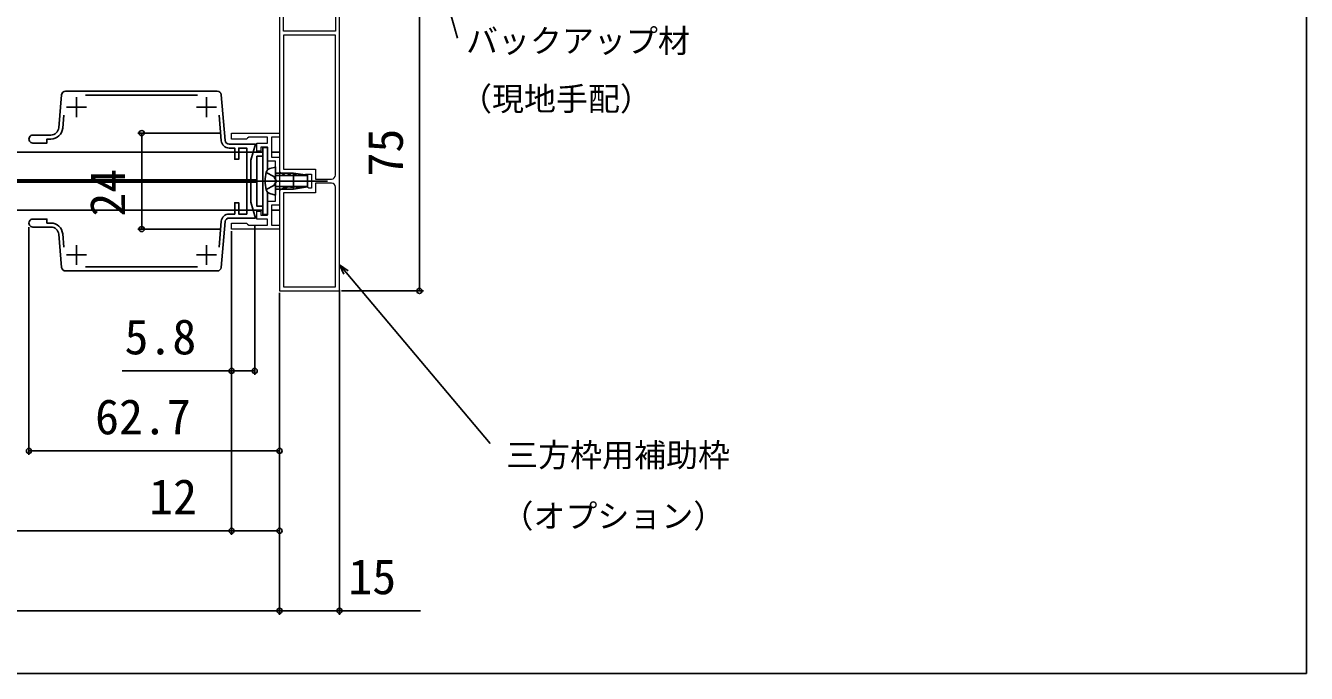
# Model space of a CAD drawing. Units: millimetres, scale not verified. Extents: x -525 to 525, y -803 to 799.
# Drawn here: x 204.6 to 525, y -802.8 to -640.8 of the extents above; entities that cross this region are included whole.
import ezdxf
from ezdxf.enums import TextEntityAlignment as Align

# ---------------------------------------------------------------- set-up
doc = ezdxf.new("R2010")
doc.units = ezdxf.units.MM
doc.header["$LTSCALE"] = 4
doc.layers.add('0-2_YKK_11', color=7, linetype='Continuous', lineweight=18)
for name, color, linetype in [('0-3_YKK_11E', 7, 'Continuous'), ('0-4_YKK_12', 2, 'Continuous'), ('0-5_YKK_13', 4, 'Continuous'), ('0-6_YKK_D', 6, 'Continuous'), ('0-7_YKK_ZWAK', 7, 'Continuous')]:
    doc.layers.add(name, color=color, linetype=linetype)
doc.styles.add('ＭＳ ゴシック', font='')
doc.styles.get('ＭＳ ゴシック').set_extended_font_data('MS Gothic')

msp = doc.modelspace()

# ---------------------------------------------------------------- linework, layer by layer
at = {"layer": '0-2_YKK_11'}
msp.add_line((282.106, -706.144), (282.106, -681.144), dxfattribs=at)
for points in [[(268.106, -633.144), (268.106, -677.317), (269.539, -678.144), (270.019, -678.144), (270.263, -678.019), (270.75, -678.019), (270.994, -678.144), (271.419, -678.144), (271.663, -678.019), (272.15, -678.019), (272.394, -678.144), (272.819, -678.144), (273.063, -678.019), (273.55, -678.019), (273.794, -678.144), (274.219, -678.144), (274.463, -678.019), (274.706, -677.894), (276.106, -677.894), (276.106, -681.394), (275.406, -681.394), (275.163, -681.269), (274.919, -681.144), (274.494, -681.144), (274.25, -681.269), (273.763, -681.269), (273.519, -681.144), (273.094, -681.144), (272.85, -681.269), (272.363, -681.269)], [(282.106, -634.144), (282.106, -642.144), (269.106, -642.144), (269.106, -634.144)], [(283.106, -707.144), (283.106, -633.144)], [(282.106, -678.144), (282.106, -643.144), (269.106, -643.144), (269.106, -676.694), (277.106, -676.694), (277.106, -679.144), (281.106, -679.144)], [(272.363, -681.269), (272.119, -681.144), (271.694, -681.144), (271.45, -681.269), (270.963, -681.269), (270.719, -681.144), (270.294, -681.144), (270.05, -681.269), (269.806, -681.394), (269.106, -681.394), (268.106, -681.971), (268.106, -707.144), (283.106, -707.144)], [(281.106, -680.144), (277.106, -680.144), (277.106, -682.594), (269.106, -682.594), (269.106, -706.144), (282.106, -706.144)]]:
    msp.add_lwpolyline(points, dxfattribs=at)
msp.add_lwpolyline([(256.106, -667.642), (268.106, -667.642), (268.106, -668.642), (266.106, -668.642), (266.106, -673.642), (268.106, -673.642), (268.106, -685.642), (266.106, -685.642), (266.106, -690.642), (268.106, -690.642), (268.106, -691.642), (256.106, -691.642), (256.106, -690.142), (259.806, -690.142), (260.102, -690.392), (260.398, -690.642), (265.106, -690.642), (265.106, -689.142), (262.406, -689.142), (262.406, -687.142), (263.406, -687.142), (263.406, -688.142), (265.106, -688.142), (265.106, -684.642), (267.106, -684.642), (267.106, -674.642), (265.106, -674.642), (265.106, -671.142), (263.406, -671.142), (263.406, -672.142), (262.406, -672.142), (262.406, -670.142), (265.106, -670.142), (265.106, -668.642), (260.398, -668.642), (260.102, -668.892), (259.806, -669.142), (256.106, -669.142)], close=True, dxfattribs=at)
for centre, start, end in [((281.106, -678.144), 270.00001, 359.99999), ((281.106, -681.144), 0.00001, 89.99999)]:
    msp.add_arc(centre, 1, start, end, dxfattribs=at)
at = {"layer": '0-3_YKK_11E'}
for p, q in [((213.589, -658.055), (212.866, -666.316)), ((252.531, -657.142), (214.585, -657.142)), ((217.306, -663.642), (217.306, -658.642)), ((219.534, -658.142), (247.579, -658.142)), ((249.806, -663.642), (249.806, -658.642)), ((253.527, -658.055), (254.527, -669.479)), ((213.862, -666.403), (214.148, -663.134)), ((219.806, -661.142), (214.806, -661.142)), ((252.306, -661.142), (247.306, -661.142)), ((252.967, -663.13), (253.53, -669.566)), ((210.874, -668.142), (206.406, -668.142)), ((210.874, -691.142), (206.406, -691.142)), ((253.53, -689.718), (252.967, -696.153)), ((254.527, -689.805), (253.527, -701.229)), ((213.589, -701.229), (212.866, -692.968)), ((213.862, -692.88), (214.148, -696.149)), ((219.806, -698.142), (214.806, -698.142)), ((217.306, -700.642), (217.306, -695.642)), ((252.306, -698.142), (247.306, -698.142)), ((249.806, -700.642), (249.806, -695.642)), ((247.579, -701.142), (219.534, -701.142)), ((252.531, -702.142), (214.585, -702.142))]:
    msp.add_line(p, q, dxfattribs=at)
for points in [[(206.406, -670.142), (209.906, -670.142), (209.906, -669.142), (210.874, -669.142)], [(255.523, -670.392), (262.072, -670.392), (260.906, -674.392), (260.906, -684.892), (262.072, -688.892), (255.523, -688.892)], [(255.523, -671.392), (256.906, -671.392), (256.906, -674.192), (257.906, -674.192), (257.906, -671.392), (259.906, -671.392), (259.906, -687.892), (257.906, -687.892), (257.906, -685.092), (256.906, -685.092), (256.906, -687.892), (255.523, -687.892)], [(206.406, -689.142), (209.906, -689.142), (209.906, -690.142), (210.874, -690.142)]]:
    msp.add_lwpolyline(points, dxfattribs=at)
for centre, radius, start, end in [((214.585, -658.142), 1, 90.00001, 175.00002), ((252.531, -658.142), 1, 5.00001, 90.00002), ((210.874, -666.142), 2, 269.99998, 354.99999), ((210.874, -666.142), 3, 269.99999, 355), ((206.406, -669.142), 1, 89.99999, 270.00001), ((255.523, -669.392), 2, 185, 270.00001), ((255.523, -669.392), 1, 185.00001, 270.00002), ((255.523, -689.892), 2, 89.99998, 174.99999), ((255.523, -689.892), 1, 90.00001, 175.00002), ((206.406, -690.142), 1, 89.99999, 270.00001), ((210.874, -693.142), 3, 4.99999, 90), ((210.874, -693.142), 2, 5, 90.00001), ((214.585, -701.142), 1, 185.00001, 270.00002), ((252.531, -701.142), 1, 270.00004, 355.00005)]:
    msp.add_arc(centre, radius, start, end, dxfattribs=at)
at = {"layer": '0-4_YKK_12'}
for p, q in [((-9.96, -672.392), (263.906, -672.392)), ((266.106, -672.392), (268.106, -672.392)), ((-9.96, -679.342), (262.406, -679.342)), ((-9.96, -679.642), (262.406, -679.642)), ((-9.96, -679.942), (262.406, -679.942)), ((-9.96, -686.892), (263.906, -686.892)), ((266.106, -686.892), (268.106, -686.892))]:
    msp.add_line(p, q, dxfattribs=at)
at = {"layer": '0-5_YKK_13'}
for p, q in [((263.906, -671.245), (265.106, -671.245)), ((267.107, -677.644), (267.107, -681.644)), ((271.607, -677.644), (267.107, -677.644)), ((267.107, -678.244), (275.107, -678.244)), ((271.607, -677.644), (271.607, -681.644)), ((275.107, -678.194), (271.607, -677.644)), ((275.107, -681.094), (275.107, -678.194)), ((259.507, -679.644), (280.107, -679.644)), ((267.107, -681.044), (275.107, -681.044)), ((275.107, -681.094), (271.607, -681.644))]:
    msp.add_line(p, q, dxfattribs=at)
for points in [[(265.106, -682.418), (265.106, -688.042), (263.906, -688.042), (263.906, -671.242), (265.106, -671.242), (265.106, -676.866)], [(264.755, -677.544), (266.703, -678.494), (267.314, -679.644)], [(267.107, -677.644), (267.107, -676.144), (265.7, -676.521)], [(267.107, -677.644), (267.107, -681.644), (271.607, -681.644)], [(264.755, -681.744), (266.703, -680.794), (267.314, -679.644)], [(267.107, -681.644), (267.107, -683.144), (265.7, -682.767)]]:
    msp.add_lwpolyline(points, dxfattribs=at)
msp.add_lwpolyline([(262.406, -673.392), (263.906, -673.392), (263.906, -685.892), (262.406, -685.892)], close=True, dxfattribs=at)
for centre, radius, start, end in [((273.507, -679.644), 9, 165.9647, 194.0353), ((266.036, -677.776), 1.3, 105, 165.9647), ((266.036, -681.511), 1.3, 194.0353, 255)]:
    msp.add_arc(centre, radius, start, end, dxfattribs=at)
at = {"layer": '0-6_YKK_D'}
for p, q in [((303.106, -707.144), (303.106, -632.144)), ((253.358, -667.644), (232.618, -667.644)), ((233.618, -667.644), (233.618, -691.644)), ((205.406, -691.142), (205.406, -748.142)), ((253.358, -691.644), (232.618, -691.644)), ((261.906, -690.821), (261.906, -728.142)), ((256.106, -692.142), (256.106, -728.142)), ((268.106, -707.644), (268.106, -788.142)), ((283.106, -706.844), (283.106, -788.142)), ((283.606, -707.144), (304.106, -707.144)), ((256.106, -716.842), (256.106, -768.142)), ((256.106, -716.842), (256.106, -768.142)), ((268.106, -716.842), (268.106, -768.142)), ((268.106, -716.842), (268.106, -748.142)), ((268.106, -718.397), (268.106, -788.142)), ((268.106, -747.142), (205.406, -747.142)), ((-179.792, -767.142), (256.106, -767.142)), ((268.106, -787.142), (-289.89, -787.142))]:
    msp.add_line(p, q, dxfattribs=at)
for points in [[(267.267, -483.394), (267.96, -485.848), (312.637, -643.868)], [(284.227, -702.955), (283.106, -700.565), (285.272, -702.074)], [(283.106, -700.565), (284.75, -702.514), (320.786, -745.271)], [(261.906, -727.142), (256.106, -727.142), (228.711, -727.142)], [(268.106, -767.142), (256.106, -767.142), (235.829, -767.142)], [(268.106, -787.142), (283.106, -787.142), (303.384, -787.142)]]:
    msp.add_lwpolyline(points, dxfattribs=at)
for centre in [(233.618, -667.644), (233.618, -691.644), (303.106, -707.144), (256.106, -727.142), (261.906, -727.142), (205.406, -747.142), (268.106, -747.142), (256.106, -767.142), (256.106, -767.142), (268.106, -767.142), (268.106, -787.142), (268.106, -787.142), (283.106, -787.142)]:
    msp.add_circle(centre, 0.637, dxfattribs=at)
at = {"layer": '0-7_YKK_ZWAK'}
msp.add_lwpolyline([(-525, -802.8), (525, -802.8), (525, 727.2)], dxfattribs=at)

# ---------------------------------------------------------------- texts
at = {"layer": '0-6_YKK_D', "style": 'ＭＳ ゴシック'}
for s, height, p in [('バックアップ材', 5.865, (314.768, -649.264)), ('（現地手配）', 5.865, (313.268, -663.779)), ('5.8', 8.798, (229.325, -725.642)), ('62.7', 8.798, (221.961, -745.642)), ('三方枠用補助枠', 5.865, (324.809, -752.877)), ('12', 8.798, (235.488, -765.642)), ('（オプション）', 5.865, (323.627, -768.12)), ('15', 8.798, (285.316, -785.642))]:
    msp.add_text(s, height=height, dxfattribs=at).set_placement(p, align=Align.BOTTOM_LEFT)
for s, p in [('75', (301.606, -678.507)), ('24', (232.118, -688.542))]:
    msp.add_text(s, height=8.798, rotation=90, dxfattribs=at).set_placement(p, align=Align.BOTTOM_LEFT)

doc.saveas('drawing.dxf')
